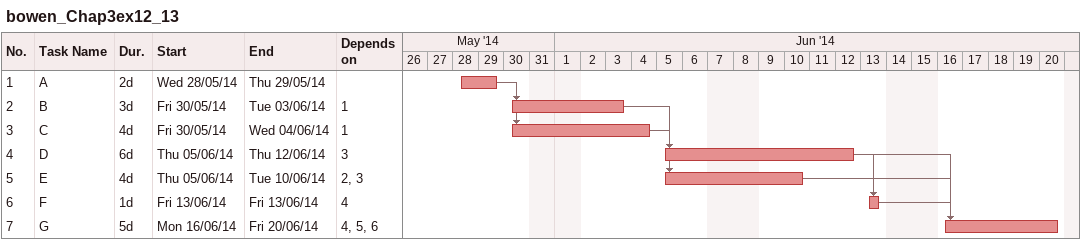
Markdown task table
bowen_Chap3ex12_13

| ID | Task | Duration | Start | Finish | Predecessors |
|---|---|---|---|---|---|
| 1 | A | 2d | 2014-05-28 | 2014-05-29 |  |
| 2 | B | 3d | 2014-05-30 | 2014-06-03 | 1 |
| 3 | C | 4d | 2014-05-30 | 2014-06-04 | 1 |
| 4 | D | 6d | 2014-06-05 | 2014-06-12 | 3 |
| 5 | E | 4d | 2014-06-05 | 2014-06-10 | 2, 3 |
| 6 | F | 1d | 2014-06-13 | 2014-06-13 | 4 |
| 7 | G | 5d | 2014-06-16 | 2014-06-20 | 4, 5, 6 |
